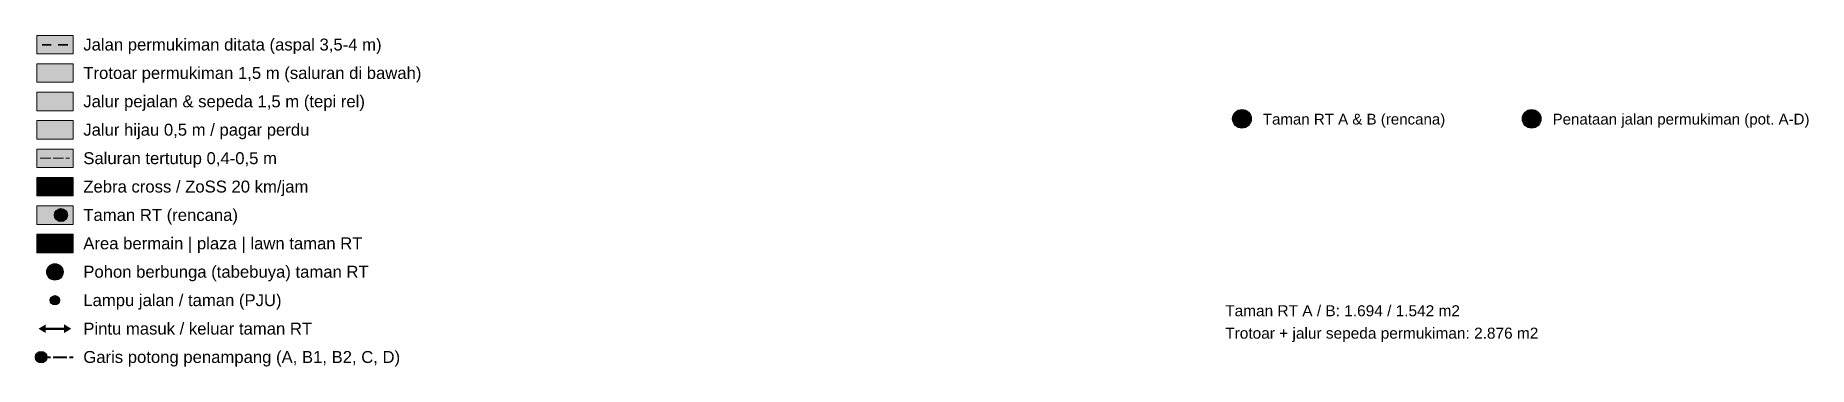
# Model space of a CAD drawing. Extents: x 806 to 1156, y 64 to 129.
import ezdxf
from ezdxf.enums import TextEntityAlignment as Align

# ---------------------------------------------------------------- set-up
doc = ezdxf.new("R2010")
doc.units = 0
doc.linetypes.add('DASHED', pattern=[1.524, 1.27, -0.254])
doc.layers.add('D32_KOP_TAMBAHAN', color=7, linetype='Continuous')
doc.styles.add('D32_ARIAL', font='arial.ttf')

msp = doc.modelspace()

# ---------------------------------------------------------------- hatches: boundary and pattern name
at = {"layer": 'D32_KOP_TAMBAHAN', "true_color": 0x7a7c78}
h = msp.add_hatch(color=7, dxfattribs=at)
h.dxf.hatch_style = 1
h.paths.add_polyline_path([(806.7, 129.29), (813.86, 129.29), (813.86, 125.66), (806.7, 125.66)])
at = {"layer": 'D32_KOP_TAMBAHAN', "true_color": 0xdeceac}
h = msp.add_hatch(color=7, dxfattribs=at)
h.dxf.hatch_style = 1
h.paths.add_polyline_path([(806.7, 123.7), (813.86, 123.7), (813.86, 120.07), (806.7, 120.07)])
at = {"layer": 'D32_KOP_TAMBAHAN', "true_color": 0xc4d696}
h = msp.add_hatch(color=7, dxfattribs=at)
h.dxf.hatch_style = 1
h.paths.add_polyline_path([(806.7, 118.11), (813.86, 118.11), (813.86, 114.48), (806.7, 114.48)])
at = {"layer": 'D32_KOP_TAMBAHAN', "true_color": 0x8cbe68}
h = msp.add_hatch(color=7, dxfattribs=at)
h.dxf.hatch_style = 1
h.paths.add_polyline_path([(806.7, 112.52), (813.86, 112.52), (813.86, 108.88), (806.7, 108.88)])
at = {"layer": 'D32_KOP_TAMBAHAN', "true_color": 0xffffff}
h = msp.add_hatch(color=7, dxfattribs=at)
h.dxf.hatch_style = 1
edge = h.paths.add_edge_path()
edge.add_arc((1043.98, 112.89), 1.83, 0, 360)
h = msp.add_hatch(color=7, dxfattribs=at)
h.dxf.hatch_style = 1
edge = h.paths.add_edge_path()
edge.add_arc((1101.02, 112.89), 1.83, 0, 360)
at = {"layer": 'D32_KOP_TAMBAHAN', "true_color": 0xc4c6c2}
h = msp.add_hatch(color=7, dxfattribs=at)
h.dxf.hatch_style = 1
h.paths.add_polyline_path([(806.7, 106.93), (813.86, 106.93), (813.86, 103.29), (806.7, 103.29)])
at = {"layer": 'D32_KOP_TAMBAHAN', "true_color": 0x7a7c78}
h = msp.add_hatch(color=7, dxfattribs=at)
h.dxf.hatch_style = 1
h.paths.add_polyline_path([(806.7, 101.34), (810.28, 101.34), (810.28, 97.7), (806.7, 97.7)])
at = {"layer": 'D32_KOP_TAMBAHAN', "true_color": 0xc43a2e}
h = msp.add_hatch(color=7, dxfattribs=at)
h.dxf.hatch_style = 1
h.paths.add_polyline_path([(810.28, 101.34), (813.86, 101.34), (813.86, 97.7), (810.28, 97.7)])
at = {"layer": 'D32_KOP_TAMBAHAN', "true_color": 0xffffff}
h = msp.add_hatch(color=7, dxfattribs=at)
h.dxf.hatch_style = 1
h.paths.add_polyline_path([(807.23, 100.98), (807.79, 100.98), (807.79, 98.05), (807.23, 98.05)])
h = msp.add_hatch(color=7, dxfattribs=at)
h.dxf.hatch_style = 1
h.paths.add_polyline_path([(808.35, 100.98), (808.92, 100.98), (808.92, 98.05), (808.35, 98.05)])
h = msp.add_hatch(color=7, dxfattribs=at)
h.dxf.hatch_style = 1
h.paths.add_polyline_path([(809.48, 100.98), (810.05, 100.98), (810.05, 98.05), (809.48, 98.05)])
at = {"layer": 'D32_KOP_TAMBAHAN', "true_color": 0xc6e2a0}
h = msp.add_hatch(color=7, dxfattribs=at)
h.dxf.hatch_style = 1
h.paths.add_polyline_path([(806.7, 95.74), (813.86, 95.74), (813.86, 92.11), (806.7, 92.11)])
at = {"layer": 'D32_KOP_TAMBAHAN', "true_color": 0x46803a}
h = msp.add_hatch(color=7, dxfattribs=at)
h.dxf.hatch_style = 1
edge = h.paths.add_edge_path()
edge.add_arc((811.46, 93.93), 1.27, 0, 360)
at = {"layer": 'D32_KOP_TAMBAHAN', "true_color": 0xe89462}
h = msp.add_hatch(color=7, dxfattribs=at)
h.dxf.hatch_style = 1
h.paths.add_polyline_path([(806.7, 90.15), (809.08, 90.15), (809.08, 86.52), (806.7, 86.52)])
at = {"layer": 'D32_KOP_TAMBAHAN', "true_color": 0xe8dcc4}
h = msp.add_hatch(color=7, dxfattribs=at)
h.dxf.hatch_style = 1
h.paths.add_polyline_path([(809.08, 90.15), (811.47, 90.15), (811.47, 86.52), (809.08, 86.52)])
at = {"layer": 'D32_KOP_TAMBAHAN', "true_color": 0xb8da8c}
h = msp.add_hatch(color=7, dxfattribs=at)
h.dxf.hatch_style = 1
h.paths.add_polyline_path([(811.47, 90.15), (813.86, 90.15), (813.86, 86.52), (811.47, 86.52)])
at = {"layer": 'D32_KOP_TAMBAHAN', "true_color": 0xd678a8}
h = msp.add_hatch(color=7, dxfattribs=at)
h.dxf.hatch_style = 1
edge = h.paths.add_edge_path()
edge.add_arc((810.28, 82.74), 1.62, 0, 360)
at = {"layer": 'D32_KOP_TAMBAHAN', "true_color": 0xf0b0ce}
h = msp.add_hatch(color=7, dxfattribs=at)
h.dxf.hatch_style = 1
edge = h.paths.add_edge_path()
edge.add_arc((809.85, 83.17), 0.847, 0, 360)
at = {"layer": 'D32_KOP_TAMBAHAN', "true_color": 0xfadc5a}
h = msp.add_hatch(color=7, dxfattribs=at)
h.dxf.hatch_style = 1
edge = h.paths.add_edge_path()
edge.add_arc((810.28, 77.15), 0.917, 0, 360)
at = {"layer": 'D32_KOP_TAMBAHAN', "true_color": 0xc02828}
h = msp.add_hatch(color=7, dxfattribs=at)
h.dxf.hatch_style = 1
h.paths.add_polyline_path([(807.05, 71.56), (808.46, 72.41), (808.46, 70.71)])
h = msp.add_hatch(color=7, dxfattribs=at)
h.dxf.hatch_style = 1
h.paths.add_polyline_path([(813.51, 71.56), (812.09, 72.41), (812.09, 70.71)])
h = msp.add_hatch(color=7, dxfattribs=at)
h.dxf.hatch_style = 1
edge = h.paths.add_edge_path()
edge.add_arc((807.58, 65.97), 1.13, 0, 360)

# ---------------------------------------------------------------- linework, layer by layer
at = {"layer": 'D32_KOP_TAMBAHAN', "lineweight": 13, "true_color": 0x282828}
for points in [[(806.7, 129.29), (813.86, 129.29), (813.86, 125.66), (806.7, 125.66)], [(806.7, 123.7), (813.86, 123.7), (813.86, 120.07), (806.7, 120.07)], [(806.7, 118.11), (813.86, 118.11), (813.86, 114.48), (806.7, 114.48)], [(806.7, 112.52), (813.86, 112.52), (813.86, 108.88), (806.7, 108.88)], [(806.7, 106.93), (813.86, 106.93), (813.86, 103.29), (806.7, 103.29)], [(806.7, 101.34), (810.28, 101.34), (810.28, 97.7), (806.7, 97.7)], [(810.28, 101.34), (813.86, 101.34), (813.86, 97.7), (810.28, 97.7)], [(806.7, 95.74), (813.86, 95.74), (813.86, 92.11), (806.7, 92.11)], [(806.7, 90.15), (809.08, 90.15), (809.08, 86.52), (806.7, 86.52)], [(809.08, 90.15), (811.47, 90.15), (811.47, 86.52), (809.08, 86.52)], [(811.47, 90.15), (813.86, 90.15), (813.86, 86.52), (811.47, 86.52)]]:
    msp.add_lwpolyline(points, close=True, dxfattribs=at)
at = {"layer": 'D32_KOP_TAMBAHAN', "lineweight": 35, "true_color": 0xffffff}
for points in [[(807.76, 127.48), (809.52, 127.48)], [(810.93, 127.48), (812.8, 127.48)]]:
    msp.add_lwpolyline(points, dxfattribs=at)
at = {"layer": 'D32_KOP_TAMBAHAN', "linetype": 'DASHED', "lineweight": 20, "ltscale": 1.646296, "true_color": 0x5a5a5a}
msp.add_lwpolyline([(807.4, 105.11), (813.15, 105.11)], dxfattribs=at)
at = {"layer": 'D32_KOP_TAMBAHAN', "lineweight": 13, "true_color": 0x3c3c3c}
for points in [[(809.36, 77.15), (811.19, 77.15)], [(810.28, 78.07), (810.28, 76.24)]]:
    msp.add_lwpolyline(points, dxfattribs=at)
at = {"layer": 'D32_KOP_TAMBAHAN', "lineweight": 50, "true_color": 0xc02828}
msp.add_lwpolyline([(807.76, 71.56), (812.8, 71.56)], dxfattribs=at)
at = {"layer": 'D32_KOP_TAMBAHAN', "linetype": 'DASHED', "lineweight": 40, "ltscale": 2.116667, "true_color": 0xc02828}
msp.add_lwpolyline([(806.7, 65.97), (813.86, 65.97)], dxfattribs=at)
at = {"layer": 'D32_KOP_TAMBAHAN', "true_color": 0x000000}
for centre in [(1043.98, 112.89), (1101.02, 112.89)]:
    msp.add_circle(centre, 1.83, dxfattribs=at)
at = {"layer": 'D32_KOP_TAMBAHAN', "true_color": 0x1e461e}
msp.add_circle((811.46, 93.93), 1.27, dxfattribs=at)
at = {"layer": 'D32_KOP_TAMBAHAN', "true_color": 0x96466e}
msp.add_circle((810.28, 82.74), 1.62, dxfattribs=at)
at = {"layer": 'D32_KOP_TAMBAHAN', "true_color": 0x3c3c3c}
msp.add_circle((810.28, 77.15), 0.917, dxfattribs=at)
at = {"layer": 'D32_KOP_TAMBAHAN', "true_color": 0xffffff}
msp.add_circle((807.58, 65.97), 1.13, dxfattribs=at)

# ---------------------------------------------------------------- texts
at = {"layer": 'D32_KOP_TAMBAHAN', "true_color": 0x000000, "style": 'D32_ARIAL'}
for s, height, p in [('Jalan permukiman ditata (aspal 3,5-4 m)', 2.3491, (815.87, 126.33)), ('Trotoar permukiman 1,5 m (saluran di bawah)', 2.3491, (815.87, 120.74)), ('Jalur pejalan & sepeda 1,5 m (tepi rel)', 2.3491, (815.87, 115.15)), ('Jalur hijau 0,5 m / pagar perdu', 2.3491, (815.87, 109.56)), ('Taman RT A & B (rencana)', 2.1217, (1048.1, 111.76)), ('Penataan jalan permukiman (pot. A-D)', 2.1217, (1105.15, 111.76)), ('Saluran tertutup 0,4-0,5 m', 2.3491, (815.87, 103.96)), ('Zebra cross / ZoSS 20 km/jam', 2.3491, (815.87, 98.37)), ('Taman RT (rencana)', 2.3491, (815.87, 92.78)), ('Area bermain | plaza | lawn taman RT', 2.3491, (815.87, 87.19)), ('Pohon berbunga (tabebuya) taman RT', 2.3491, (815.87, 81.6)), ('Lampu jalan / taman (PJU)', 2.3491, (815.87, 76.01)), ('Taman RT A / B: 1.694 / 1.542 m2', 2.1723, (1040.69, 74.01)), ('Pintu masuk / keluar taman RT', 2.3491, (815.87, 70.41)), ('Trotoar + jalur sepeda permukiman: 2.876 m2', 2.1723, (1040.69, 69.6)), ('Garis potong penampang (A, B1, B2, C, D)', 2.3491, (815.87, 64.82))]:
    msp.add_text(s, height=height, dxfattribs=at).set_placement(p)
for s, p in [('34', (1043.98, 112.01)), ('35', (1101.02, 112.01))]:
    msp.add_text(s, height=1.617, dxfattribs=at).set_placement(p, align=Align.BOTTOM_CENTER)

doc.saveas('drawing.dxf')
